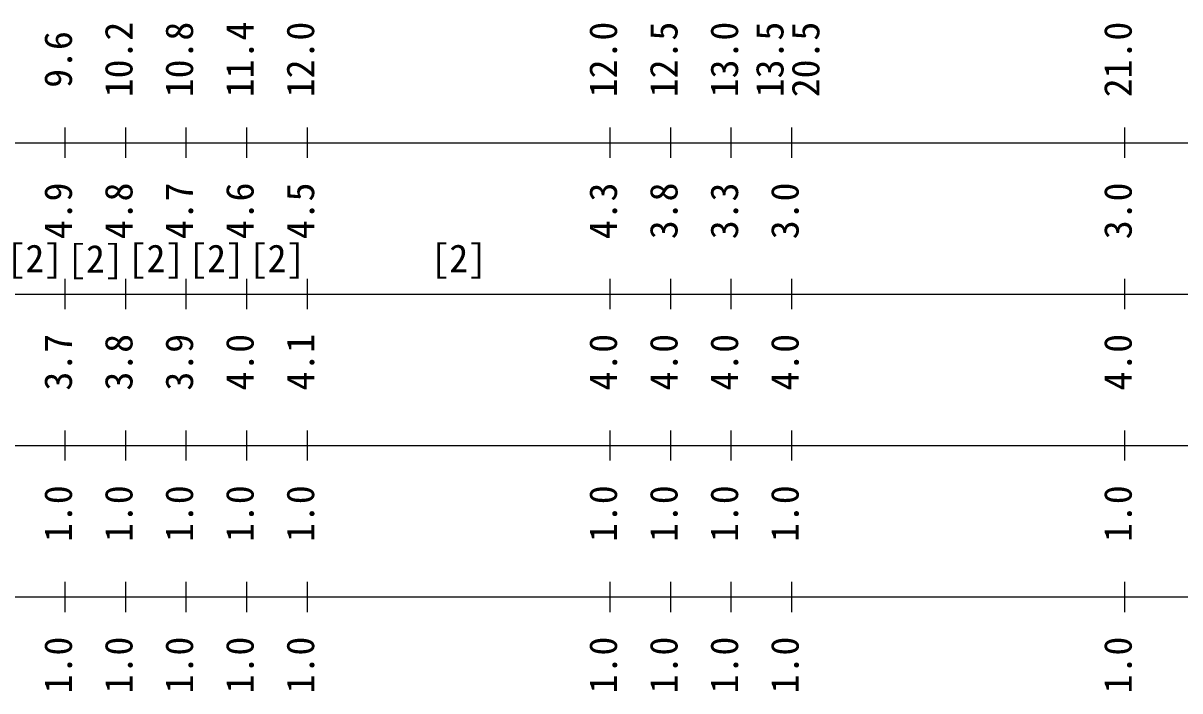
# Model space of a CAD drawing. Units: millimetres on the paper, enlarged 1000 times. Extents: x 40000 to 680000, y 20000 to 380000.
# Drawn here: x 290226 to 366630, y 109792 to 153902 of the extents above; entities that cross this region are included whole.
import ezdxf
from ezdxf.enums import TextEntityAlignment as Align

# ---------------------------------------------------------------- set-up
doc = ezdxf.new("R2010")
doc.units = ezdxf.units.MM
doc.header["$LTSCALE"] = 1000
doc.layers.add('M-TTL-BAND', color=7, linetype='Continuous', lineweight=25)
doc.styles.add('ＭＳ ゴシック', font='')
doc.styles.get('ＭＳ ゴシック').set_extended_font_data('MS Gothic')

msp = doc.modelspace()

# ---------------------------------------------------------------- linework, layer by layer
at = {"layer": 'M-TTL-BAND'}
for p, q in [((293000, 145000), (293000, 147000)), ((297000, 145000), (297000, 147000)), ((301000, 145000), (301000, 147000)), ((305000, 145000), (305000, 147000)), ((309000, 145000), (309000, 147000)), ((329000, 145000), (329000, 147000)), ((333000, 145000), (333000, 147000)), ((337000, 145000), (337000, 147000)), ((341000, 145000), (341000, 147000)), ((363000, 145000), (363000, 147000)), ((46000, 146000), (579000, 146000)), ((293000, 135000), (293000, 137000)), ((297000, 135000), (297000, 137000)), ((301000, 135000), (301000, 137000)), ((305000, 135000), (305000, 137000)), ((309000, 135000), (309000, 137000)), ((329000, 135000), (329000, 137000)), ((333000, 135000), (333000, 137000)), ((337000, 135000), (337000, 137000)), ((341000, 135000), (341000, 137000)), ((363000, 135000), (363000, 137000)), ((52000, 136000), (579000, 136000)), ((293000, 125000), (293000, 127000)), ((297000, 125000), (297000, 127000)), ((301000, 125000), (301000, 127000)), ((305000, 125000), (305000, 127000)), ((309000, 125000), (309000, 127000)), ((329000, 125000), (329000, 127000)), ((333000, 125000), (333000, 127000)), ((337000, 125000), (337000, 127000)), ((341000, 125000), (341000, 127000)), ((363000, 125000), (363000, 127000)), ((46000, 126000), (579000, 126000)), ((293000, 115000), (293000, 117000)), ((297000, 115000), (297000, 117000)), ((301000, 115000), (301000, 117000)), ((305000, 115000), (305000, 117000)), ((309000, 115000), (309000, 117000)), ((329000, 115000), (329000, 117000)), ((333000, 115000), (333000, 117000)), ((337000, 115000), (337000, 117000)), ((341000, 115000), (341000, 117000)), ((363000, 115000), (363000, 117000)), ((52000, 116000), (579000, 116000))]:
    msp.add_line(p, q, dxfattribs=at)

# ---------------------------------------------------------------- texts
at = {"layer": 'M-TTL-BAND', "style": 'ＭＳ ゴシック'}
for s, p in [('10.2', (298000, 151500)), ('10.8', (302000, 151500)), ('11.4', (306000, 151500)), ('12.0', (310000, 151500)), ('12.0', (330000, 151500)), ('12.5', (334000, 151500)), ('13.0', (338000, 151500)), ('13.5', (341000, 151500)), ('20.5', (343370, 151500)), ('21.0', (364000, 151500)), ('9.6', (294000, 151500)), ('4.9', (294000, 141500)), ('4.8', (298000, 141500)), ('4.7', (302000, 141500)), ('4.6', (306000, 141500)), ('4.5', (310000, 141500)), ('4.3', (330000, 141500)), ('3.8', (334000, 141500)), ('3.3', (338000, 141500)), ('3.0', (342000, 141500)), ('3.0', (364000, 141500)), ('3.7', (294000, 131500)), ('3.8', (298000, 131500)), ('3.9', (302000, 131500)), ('4.0', (306000, 131500)), ('4.1', (310000, 131500)), ('4.0', (330000, 131500)), ('4.0', (334000, 131500)), ('4.0', (338000, 131500)), ('4.0', (342000, 131500)), ('4.0', (364000, 131500)), ('1.0', (294000, 121500)), ('1.0', (298000, 121500)), ('1.0', (302000, 121500)), ('1.0', (306000, 121500)), ('1.0', (310000, 121500)), ('1.0', (330000, 121500)), ('1.0', (334000, 121500)), ('1.0', (338000, 121500)), ('1.0', (342000, 121500)), ('1.0', (364000, 121500)), ('1.0', (294000, 111500)), ('1.0', (298000, 111500)), ('1.0', (302000, 111500)), ('1.0', (306000, 111500)), ('1.0', (310000, 111500)), ('1.0', (330000, 111500)), ('1.0', (334000, 111500)), ('1.0', (338000, 111500)), ('1.0', (342000, 111500)), ('1.0', (364000, 111500))]:
    msp.add_text(s, height=1833, rotation=90, dxfattribs=at).set_placement(p, align=Align.BOTTOM_CENTER)
for p in [(291000, 136896), (295000, 136863), (299000, 136896), (303000, 136896), (307000, 136896), (319000, 136900)]:
    msp.add_text('[2]', height=1833, dxfattribs=at).set_placement(p, align=Align.BOTTOM_CENTER)

doc.saveas('drawing.dxf')
